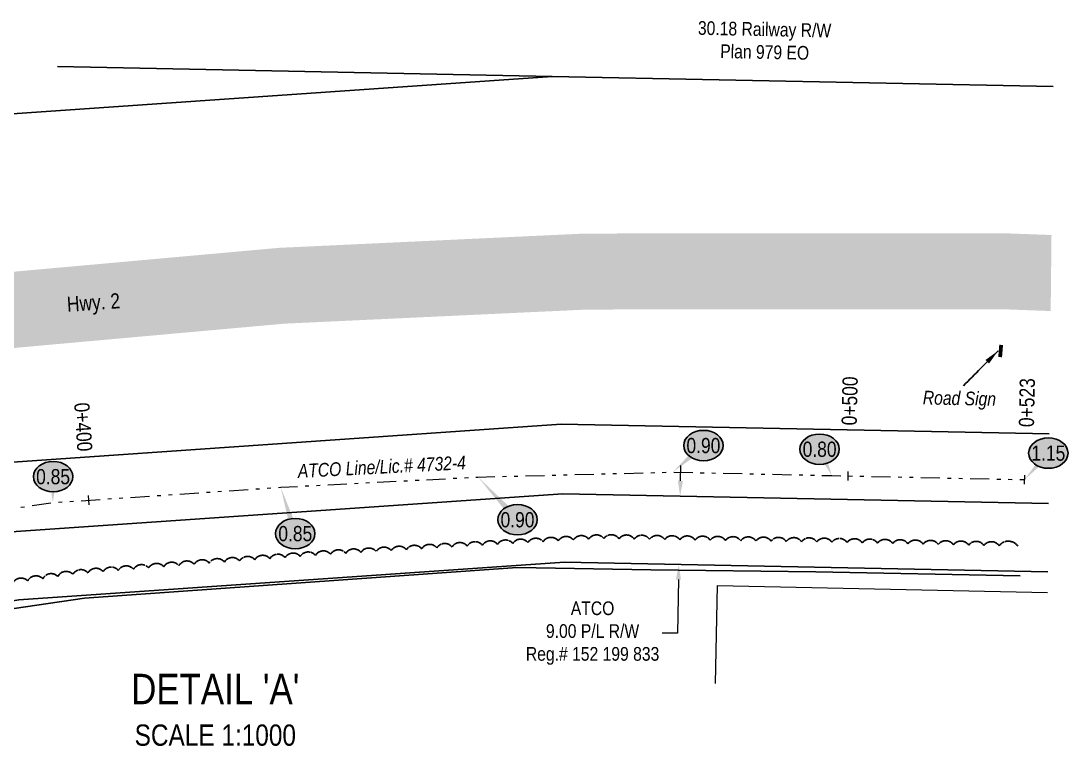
# Model space of a CAD drawing. Extents: x 414001 to 415604, y 6213282 to 6215080.
# Drawn here: x 415426.8 to 415564.4, y 6213949.6 to 6214045 of the extents above; entities that cross this region are included whole.
import ezdxf
from ezdxf.enums import TextEntityAlignment as Align

# ---------------------------------------------------------------- set-up
doc = ezdxf.new("R2010")
doc.units = 0
doc.header["$LTSCALE"] = 5
doc.header["$PDSIZE"] = 0.5
doc.linetypes.add('0', pattern=[1, 1, 0])
doc.linetypes.add('CENTERLINEX33', pattern=[6.5, 2.5, -1, 0.5, -1, 0.5, -1])
doc.layers.get('Defpoints').update_dxf_attribs({"color": 9})
for name, color, linetype in [('AS-FENCE-DASH', 48, 'foc-FENCE-DASH'), ('AS-ROADS', 254, 'Continuous'), ('C-RW', 13, 'Continuous'), ('CG-NOTES', 7, 'Continuous'), ('DETAIL-T', 7, 'Continuous'), ('F-RW', 190, 'Continuous'), ('L-TITLEDB', 4, 'Continuous'), ('L-TITLEDB-T', 4, 'Continuous'), ('P-ELEVATION', 7, 'Continuous'), ('T-BUSH', 110, '0')]:
    doc.layers.add(name, color=color, linetype=linetype)
for name, color, linetype, lineweight in [('AS-GENERAL', 48, 'Continuous', 18), ('EXISTING PIPE (EXIST OR HP)', 240, 'CENTERLINEX33', 20), ('F-RW-T', 190, 'Continuous', 9), ('T-TEXT', 48, 'Continuous', 18), ('T-TIE-T', 201, 'Continuous', 18)]:
    doc.layers.add(name, color=color, linetype=linetype, lineweight=lineweight)
doc.layers.add('AS-TELUS-ATCO PIPELINES', color=7, linetype='foc-TEL', lineweight=9, true_color=0xff9c38)
doc.styles.add('1.8', font='ARIALN.TTF', dxfattribs={"height": 1.8})
doc.styles.add('175L', font='ARIALN.TTF', dxfattribs={"height": 20})
doc.styles.add('80', font='ARIALN.TTF', dxfattribs={"height": 10})
doc.styles.add('80CG', font='ARIALN.TTF', dxfattribs={"height": 10})
doc.styles.add('80L', font='ARIALN.TTF', dxfattribs={"height": 10})
doc.styles.add('foc-LtypeFont', font='ARIALN.TTF', dxfattribs={"height": 7.35})
doc.linetypes.add('foc-FENCE-DASH', pattern='A,0.5,-0.5,1,-0.5,1,-0.5,1,-0.5,1,-0.5,["X",foc-LtypeFont,S=0.2,R=0,X=-0.625,Y=-0.75],-0.5', length=7.5)
doc.linetypes.add('foc-TEL', pattern='A,2,-1,["T",foc-LtypeFont,S=0.2,R=0,X=-0.425,Y=-0.75],-1.24,8', length=12.24)
doc.dimstyles.new('Compass 1 000', dxfattribs={"dimtxt": 1.8, "dimasz": 2, "dimexe": 0.2, "dimexo": 0.0625, "dimgap": 0.5, "dimtad": 0, "dimtih": 1, "dimtoh": 1, "dimzin": 0, "dimdsep": 46, "dimtxsty": '1.8', "dimcen": 0.1, "dimse1": 1, "dimse2": 1, "dimclrd": 256, "dimclrt": 256, "dimaunit": 1, "dimadec": 4, "dimazin": 0, "dimtfac": 0.06, "dimtofl": 0, "dimtmove": 0, "dimatfit": 0, "dimfxl": 0.2, "dimtolj": 1, "dimtzin": 0, "dimlwd": -1, "dimarcsym": 0})

# ---------------------------------------------------------------- blocks, each defined once
blk = doc.blocks.new('*U502')
at = {"layer": 'P-ELEVATION'}
h = blk.add_hatch(color=111, dxfattribs=at)
h.dxf.hatch_style = 1
edge = h.paths.add_edge_path()
edge.add_ellipse((0, 0), major_axis=(-12.96, 0), ratio=0.771839, start_angle=0, end_angle=360)
at = {"layer": 'P-ELEVATION', "color": 7, "flags": 128}
blk.add_lwpolyline([(0, 0, 5, 0, 0), (-15.62, -17.47, 0, 0, 0)], format="xyseb", dxfattribs=at)
at = {"layer": 'P-ELEVATION', "color": 7}
blk.add_ellipse((0, 0), major_axis=(-12.96, 0), ratio=0.771839, dxfattribs=at)
at = {"layer": 'P-ELEVATION', "style": '80'}
blk.add_attdef('BEND', text='', height=10, dxfattribs=at).set_placement((0, 0), align=Align.MIDDLE_CENTER)
blk = doc.blocks.new('*U497')
at = {"layer": 'P-ELEVATION'}
h = blk.add_hatch(color=111, dxfattribs=at)
h.dxf.hatch_style = 1
edge = h.paths.add_edge_path()
edge.add_ellipse((0, 0), major_axis=(-12.96, 0), ratio=0.771839, start_angle=0, end_angle=360)
at = {"layer": 'P-ELEVATION', "color": 7, "flags": 128}
blk.add_lwpolyline([(0, 0, 5, 0, 0), (-0.22, -17.09, 0, 0, 0)], format="xyseb", dxfattribs=at)
at = {"layer": 'P-ELEVATION', "color": 7}
blk.add_ellipse((0, 0), major_axis=(-12.96, 0), ratio=0.771839, dxfattribs=at)
at = {"layer": 'P-ELEVATION', "style": '80'}
blk.add_attdef('BEND', text='', height=10, dxfattribs=at).set_placement((0, 0), align=Align.MIDDLE_CENTER)
blk = doc.blocks.new('*U499')
at = {"layer": 'P-ELEVATION'}
h = blk.add_hatch(color=111, dxfattribs=at)
h.dxf.hatch_style = 1
edge = h.paths.add_edge_path()
edge.add_ellipse((0, 0), major_axis=(-12.96, 0), ratio=0.771839, start_angle=0, end_angle=360)
at = {"layer": 'P-ELEVATION', "color": 7, "flags": 128}
blk.add_lwpolyline([(0, 0, 5, 0, 0), (-9.61, 30.49, 0, 0, 0)], format="xyseb", dxfattribs=at)
at = {"layer": 'P-ELEVATION', "color": 7}
blk.add_ellipse((0, 0), major_axis=(-12.96, 0), ratio=0.771839, dxfattribs=at)
at = {"layer": 'P-ELEVATION', "style": '80'}
blk.add_attdef('BEND', text='', height=10, dxfattribs=at).set_placement((0, 0), align=Align.MIDDLE_CENTER)
blk = doc.blocks.new('*U498')
at = {"layer": 'P-ELEVATION'}
h = blk.add_hatch(color=111, dxfattribs=at)
h.dxf.hatch_style = 1
edge = h.paths.add_edge_path()
edge.add_ellipse((0, 0), major_axis=(-12.96, 0), ratio=0.771839, start_angle=0, end_angle=360)
at = {"layer": 'P-ELEVATION', "color": 7, "flags": 128}
blk.add_lwpolyline([(0, 0, 5, 0, 0), (-26.02, 28.08, 0, 0, 0)], format="xyseb", dxfattribs=at)
at = {"layer": 'P-ELEVATION', "color": 7}
blk.add_ellipse((0, 0), major_axis=(-12.96, 0), ratio=0.771839, dxfattribs=at)
at = {"layer": 'P-ELEVATION', "style": '80'}
blk.add_attdef('BEND', text='', height=10, dxfattribs=at).set_placement((0, 0), align=Align.MIDDLE_CENTER)
blk = doc.blocks.new('*U500')
at = {"layer": 'P-ELEVATION'}
h = blk.add_hatch(color=111, dxfattribs=at)
h.dxf.hatch_style = 1
edge = h.paths.add_edge_path()
edge.add_ellipse((0, 0), major_axis=(-12.96, 0), ratio=0.771839, start_angle=0, end_angle=360)
at = {"layer": 'P-ELEVATION', "color": 7, "flags": 128}
blk.add_lwpolyline([(0, 0, 5, 0, 0), (-20.2, -17.49, 0, 0, 0)], format="xyseb", dxfattribs=at)
at = {"layer": 'P-ELEVATION', "color": 7}
blk.add_ellipse((0, 0), major_axis=(-12.96, 0), ratio=0.771839, dxfattribs=at)
at = {"layer": 'P-ELEVATION', "style": '80'}
blk.add_attdef('BEND', text='', height=10, dxfattribs=at).set_placement((0, 0), align=Align.MIDDLE_CENTER)
blk = doc.blocks.new('*U501')
at = {"layer": 'P-ELEVATION'}
h = blk.add_hatch(color=111, dxfattribs=at)
h.dxf.hatch_style = 1
edge = h.paths.add_edge_path()
edge.add_ellipse((0, 0), major_axis=(-12.96, 0), ratio=0.771839, start_angle=0, end_angle=360)
at = {"layer": 'P-ELEVATION', "color": 7, "flags": 128}
blk.add_lwpolyline([(0, 0, 5, 0, 0), (8.07, -17.33, 0, 0, 0)], format="xyseb", dxfattribs=at)
at = {"layer": 'P-ELEVATION', "color": 7}
blk.add_ellipse((0, 0), major_axis=(-12.96, 0), ratio=0.771839, dxfattribs=at)
at = {"layer": 'P-ELEVATION', "style": '80'}
blk.add_attdef('BEND', text='', height=10, dxfattribs=at).set_placement((0, 0), align=Align.MIDDLE_CENTER)
blk = doc.blocks.new('*D514')
at = {"layer": 'Defpoints', "color": 0, "transparency": 16777216}
for p in [(415504.06, 6213982.7), (415503.88, 6213973.7), (415513.24, 6213973.52)]:
    blk.add_point(p, dxfattribs=at)
at = {"layer": 'F-RW-T', "transparency": 16777216}
for p, q in [((415513.46, 6213984.51), (415513.5, 6213986.51)), ((415513.2, 6213971.52), (415513.06, 6213964.48)), ((415513.06, 6213964.48), (415511.06, 6213964.48))]:
    blk.add_line(p, q, dxfattribs=at)
for points in [[(415513.12, 6213984.52), (415513.79, 6213984.5), (415513.42, 6213982.51)], [(415512.86, 6213971.52), (415513.53, 6213971.51), (415513.24, 6213973.52)]]:
    blk.add_solid(points, dxfattribs=at)
at = {"layer": 'F-RW-T', "transparency": 16777216, "insert": (415501.91, 6213964.48), "char_height": 1.8, "attachment_point": 5, "style": '1.8'}
blk.add_mtext('\\A1;ATCO\\P9.00 P/L R/W\\PReg.# 152 199 833', dxfattribs=at)

msp = doc.modelspace()

# ---------------------------------------------------------------- hatches: boundary and pattern name
at = {"layer": 'AS-ROADS'}
h = msp.add_hatch(color=256, dxfattribs=at)
h.dxf.hatch_style = 1
h.paths.add_polyline_path([(415320.535, 6213997.78), (415322.029, 6213987.897), (415350.47, 6213992.315), (415389.985, 6213998), (415416.247, 6214001.121), (415461.398, 6214005.182), (415501.258, 6214007.044), (415555.999, 6214007.073), (415562.136, 6214006.843), (415562.246, 6214016.842), (415556.183, 6214017.069), (415501.022, 6214017.04), (415460.716, 6214015.157), (415415.209, 6214011.064), (415388.683, 6214007.912), (415348.991, 6214002.201)])

# ---------------------------------------------------------------- linework, layer by layer
at = {"layer": 'AS-FENCE-DASH', "ltscale": 0.2, "flags": 128}
msp.add_lwpolyline([(415327.274, 6213953.21), (415337.382, 6213954.739), (415390.037, 6213962.458), (415435.123, 6213969.063), (415491.984, 6213973.127), (415509.559, 6213972.807), (415531.262, 6213972.541), (415558.135, 6213972.028)], dxfattribs=at)
at = {"layer": 'AS-GENERAL', "flags": 128}
for const_width in [0.5, 0.4]:
    msp.add_lwpolyline([(415555.627, 6214002.392), (415555.493, 6214000.782)], dxfattribs=dict(at, const_width=const_width))
at = {"layer": 'AS-TELUS-ATCO PIPELINES', "ltscale": 0.2, "flags": 128}
for points in [[(415431.569, 6214038.996), (415562.459, 6214036.372)], [(415518.077, 6213957.863), (415518.344, 6213970.74), (415561.731, 6213969.838)]]:
    msp.add_lwpolyline(points, dxfattribs=at)
at = {"layer": 'C-RW'}
for points in [[(415561.959, 6213990.68), (415497.781, 6213991.966), (415424.417, 6213986.878), (415324.593, 6213970.942)], [(415325.96, 6213961.903), (415425.468, 6213977.788), (415498.006, 6213982.82), (415561.859, 6213981.535)]]:
    msp.add_lwpolyline(points, dxfattribs=at)
at = {"layer": 'EXISTING PIPE (EXIST OR HP)', "ltscale": 0.2, "flags": 128}
msp.add_lwpolyline([(415325.466, 6213965.169), (415340.023, 6213967.502), (415369.206, 6213972.154), (415400.754, 6213977.312), (415430.942, 6213981.644), (415460.905, 6213983.665), (415486.838, 6213985.01), (415512.442, 6213985.655), (415533.371, 6213985.202), (415558.708, 6213984.664)], dxfattribs=at)
at = {"layer": 'F-RW', "flags": 128}
for points in [[(415325.96, 6213961.903), (415425.468, 6213977.788), (415498.006, 6213982.82), (415561.859, 6213981.535)], [(415561.761, 6213972.539), (415498.227, 6213973.817), (415426.49, 6213968.841), (415327.305, 6213953.008)]]:
    msp.add_lwpolyline(points, dxfattribs=at)
at = {"layer": 'L-TITLEDB'}
for p, q in [((415431.569, 6214038.996), (415496.603, 6214037.692)), ((415431.569, 6214038.996), (415496.603, 6214037.692)), ((415496.603, 6214037.692), (415562.459, 6214036.372))]:
    msp.add_line(p, q, dxfattribs=at)
for points in [[(415562.459, 6214036.372), (415496.603, 6214037.692), (415419.233, 6214032.326), (415317.761, 6214016.127)], [(415324.593, 6213970.942), (415424.417, 6213986.878), (415497.781, 6213991.966), (415561.959, 6213990.68)]]:
    msp.add_lwpolyline(points, dxfattribs=at)
at = {"layer": 'T-BUSH', "flags": 128}
msp.add_lwpolyline([(415326.827, 6213956.177, -0.5205671), (415328.803, 6213956.479, -0.5205671), (415330.779, 6213956.782, -0.5205671), (415332.755, 6213957.085, -0.5205671), (415334.732, 6213957.387, -0.5205671), (415336.708, 6213957.69, -0.5205671), (415338.684, 6213957.992, -0.5205671), (415340.66, 6213958.293, -0.5205671), (415342.637, 6213958.595, -0.5205671), (415344.613, 6213958.896, -0.5205671), (415346.589, 6213959.197, -0.5205671), (415348.566, 6213959.499, -0.5205671), (415350.542, 6213959.8, -0.5205671), (415352.518, 6213960.102, -0.5205671), (415354.495, 6213960.403, -0.5205671), (415356.471, 6213960.704, -0.5205671), (415358.447, 6213961.006, -0.5205671), (415360.424, 6213961.307, -0.5205671), (415362.4, 6213961.609, -0.5205671), (415364.376, 6213961.91, -0.5205671), (415366.353, 6213962.211, -0.5205671), (415368.329, 6213962.513, -0.5205671), (415370.305, 6213962.814, -0.5205671), (415372.282, 6213963.115, -0.5205671), (415374.258, 6213963.417, -0.5205671), (415376.234, 6213963.718, -0.5205671), (415378.211, 6213964.02, -0.5205671), (415380.187, 6213964.321, -0.5205671), (415382.163, 6213964.622, -0.5205671), (415384.14, 6213964.924, -0.5205671), (415386.116, 6213965.225, -0.5205671), (415388.092, 6213965.526, -0.5205671), (415390.069, 6213965.828, -0.5205671), (415392.045, 6213966.129, -0.5205671), (415394.022, 6213966.427, -0.5205671), (415396, 6213966.717, -0.5205671), (415397.978, 6213967.006, -0.5205671), (415399.956, 6213967.295, -0.5205671), (415401.934, 6213967.585, -0.5205671), (415403.912, 6213967.874, -0.5205671), (415405.891, 6213968.163, -0.5205671), (415407.869, 6213968.453, -0.5205671), (415409.847, 6213968.742, -0.5205671), (415411.825, 6213969.031, -0.5205671), (415413.803, 6213969.32, -0.5205671), (415415.781, 6213969.61, -0.5205671), (415417.759, 6213969.899, -0.5205671), (415419.737, 6213970.188, -0.5205671), (415421.716, 6213970.478, -0.5205671), (415423.694, 6213970.767, -0.5205671), (415425.672, 6213971.056, -0.5205671), (415427.65, 6213971.345, -0.5205671), (415429.628, 6213971.635, -0.5205671), (415431.606, 6213971.924, -0.5205671), (415433.584, 6213972.213, -0.5205671), (415435.573, 6213972.407, -0.5205671), (415437.566, 6213972.567, -0.5205671), (415439.559, 6213972.727, -0.5205671), (415441.552, 6213972.888, -0.5205671), (415443.544, 6213973.048, -0.5205671), (415445.537, 6213973.208, -0.5205671), (415447.53, 6213973.368, -0.5205671), (415449.523, 6213973.529, -0.5205671), (415451.516, 6213973.684, -0.5205671), (415453.51, 6213973.831, -0.5205671), (415455.503, 6213973.977, -0.5205671), (415457.497, 6213974.123, -0.5205671), (415459.491, 6213974.269, -0.5205671), (415461.485, 6213974.415, -0.5205671), (415463.479, 6213974.561, -0.5205671), (415465.473, 6213974.707, -0.5205671), (415467.466, 6213974.853, -0.5205671), (415469.462, 6213974.974, -0.5205671), (415471.458, 6213975.093, -0.5205671), (415473.453, 6213975.213, -0.5205671), (415475.449, 6213975.332, -0.5205671), (415477.444, 6213975.451, -0.5205671), (415479.44, 6213975.571, -0.5205671), (415481.436, 6213975.69, -0.5205671), (415483.431, 6213975.809, -0.5205671), (415485.427, 6213975.927, -0.5205671), (415487.423, 6213976.042, -0.5205671), (415489.419, 6213976.156, -0.5205671), (415491.415, 6213976.271, -0.5205671), (415493.411, 6213976.385, -0.5205671), (415495.406, 6213976.5, -0.5205671), (415497.402, 6213976.614, -0.5205671), (415499.398, 6213976.729, -0.5205671), (415501.394, 6213976.844, -0.5205671), (415503.391, 6213976.914, -0.5205671), (415505.39, 6213976.882, -0.5205671), (415507.389, 6213976.851, -0.5205671), (415509.388, 6213976.819, -0.5205671), (415511.387, 6213976.788, -0.5205671), (415513.386, 6213976.756, -0.5205671), (415515.385, 6213976.725, -0.5205671), (415517.383, 6213976.693, -0.5205671), (415519.382, 6213976.662, -0.5205671), (415521.381, 6213976.631, -0.5205671), (415523.38, 6213976.599, -0.5205671), (415525.379, 6213976.568, -0.5205671), (415527.378, 6213976.536, -0.5205671), (415529.377, 6213976.505, -0.5205671), (415531.376, 6213976.473, -0.5205671), (415533.375, 6213976.431, -0.5205671), (415535.373, 6213976.389, -0.5205671), (415537.372, 6213976.347, -0.5205671), (415539.371, 6213976.304, -0.5205671), (415541.37, 6213976.262, -0.5205671), (415543.368, 6213976.22, -0.5205671), (415545.367, 6213976.178, -0.5205671), (415547.366, 6213976.136, -0.5205671), (415549.365, 6213976.094, -0.5205671), (415551.363, 6213976.051, -0.5205671), (415553.362, 6213976.009, -0.5205671), (415555.361, 6213975.967, -0.5205671), (415557.809, 6213975.916, -0.5205671)], format="xyb", dxfattribs=at)
at = {"layer": 'T-TIE-T'}
for p, q in [((415535.507, 6213984.557), (415535.532, 6213985.756)), ((415558.695, 6213984.065), (415558.72, 6213985.264)), ((415435.706, 6213981.364), (415435.626, 6213982.561))]:
    msp.add_line(p, q, dxfattribs=at)

# ---------------------------------------------------------------- block references
at = {"layer": 'CG-NOTES', "xscale": 0.1999180260000002, "yscale": 0.1999180260000002, "zscale": 0.1999180260000002}
for name, p, values in [('*U500', (415516.481, 6213989.151), {'BEND': '0.90'}), ('*U501', (415531.758, 6213988.666), {'BEND': '0.80'}), ('*U502', (415561.83, 6213988.157), {'BEND': '1.15'}), ('*U497', (415430.985, 6213985.06), {'BEND': '0.85'}), ('*U498', (415492.04, 6213979.396), {'BEND': '0.90'}), ('*U499', (415462.825, 6213977.569), {'BEND': '0.85'})]:
    msp.add_blockref(name, p, dxfattribs=at).add_auto_attribs(values)

# ---------------------------------------------------------------- texts
at = {"insert": (415432.632, 6214008.715), "char_height": 1.99918, "attachment_point": 1, "rotation": 4.01773, "style": '80L'}
msp.add_mtext_dynamic_manual_height_columns('\\pi0.09795;Hwy. 2', width=6.89712, gutter_width=9.996, heights=[0], dxfattribs=at)
at = {"layer": 'DETAIL-T', "color": 3, "insert": (415452.311, 6213954.376), "char_height": 3.99836, "width": 23.38539, "attachment_point": 5, "style": '80CG'}
msp.add_mtext("DETAIL 'A'\\P{\\H0.7x;SCALE 1:1000}", dxfattribs=at)
at = {"layer": 'EXISTING PIPE (EXIST OR HP)', "ltscale": 0.05, "insert": (415462.903, 6213986.676), "char_height": 1.79926, "attachment_point": 1, "rotation": 2.96895, "style": '175L'}
msp.add_mtext_dynamic_manual_height_columns('\\pi0.20486;{\\fArial Narrow|b0|i1|c0|p34;ATCO Line/Lic.# 4732-4}', width=22.4967, gutter_width=99.959, heights=[0], dxfattribs=at)
at = {"layer": 'L-TITLEDB-T', "insert": (415515.732, 6214044.985), "char_height": 1.79926, "width": 17.52459, "attachment_point": 1, "rotation": 358.85176, "style": '175L'}
msp.add_mtext('\\pi0.05011;30.18 Railway R/W\\P\\pi3.04111;Plan 979 EO', dxfattribs=at)
at = {"layer": 'T-TEXT', "insert": (415545.29, 6213996.367), "char_height": 1.79926, "attachment_point": 1, "rotation": 358.85218, "style": '175L'}
msp.add_mtext_dynamic_manual_height_columns('\\pi0.0587;{\\fArial Narrow|b0|i1|c0|p34;Road Sign}', width=9.59238, gutter_width=99.959, heights=[0], dxfattribs=at)
at = {"layer": 'T-TIE-T', "style": '175L'}
for s, rotation, p in [('0+500', 88.78358, (415535.708, 6213995.022)), ('0+523', 88.78358, (415559.004, 6213994.796)), ('0+400', 273.85875, (415434.957, 6213991.596))]:
    msp.add_text(s, height=1.9992, rotation=rotation, dxfattribs=at).set_placement(p, align=Align.MIDDLE_CENTER)

# ---------------------------------------------------------------- dimensions: what is measured, and where the dimension line sits
at = {"layer": 'F-RW-T', "color": 3}
dim = msp.add_linear_dim(base=(415513.237, 6213973.515), p1=(415504.064, 6213982.698), p2=(415503.883, 6213973.703), angle=268.84766, text='ATCO\\P9.00 P/L R/W\\PReg.# 152 199 833', dimstyle='Compass 1 000', dxfattribs=at)
dim.commit()
dim.dimension.update_dxf_attribs({"geometry": '*D514', "text_midpoint": (415501.912, 6213964.477), "dimtype": 161})

# ---------------------------------------------------------------- leaders
at = {"layer": 'T-TEXT', "path_type": 1}
msp.add_leader([(415555.213, 6214001.604), (415550.672, 6213997.014)], dimstyle='Compass 1 000', dxfattribs=at)

doc.saveas('drawing.dxf')
